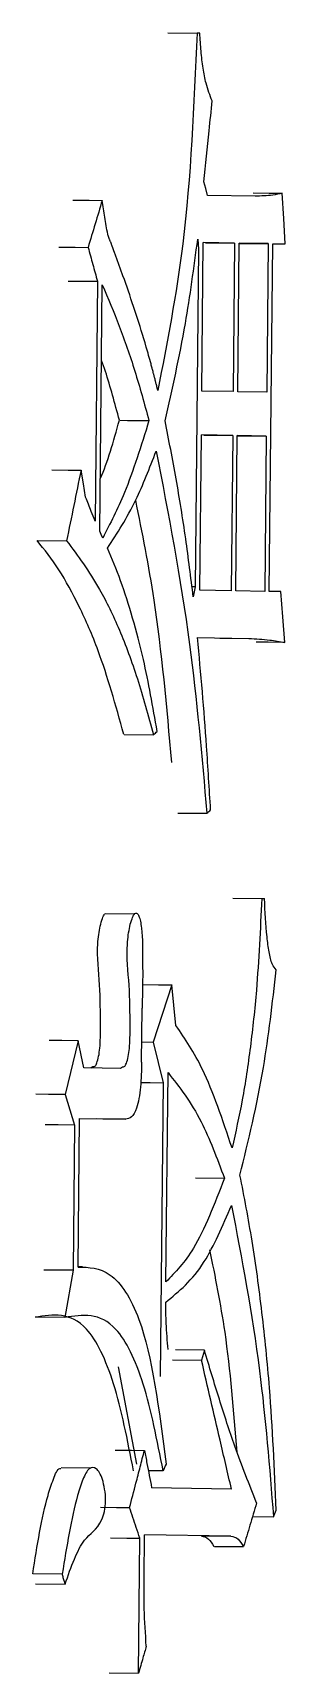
# Model space of a CAD drawing. Header units: millimetres. Extents: x 2344 to 4024, y 1094 to 2282.
# Drawn here: x 2998.975 to 2999.704, y 1258.252 to 1262.982 of the extents above; entities that cross this region are included whole.
import ezdxf

# ---------------------------------------------------------------- set-up
doc = ezdxf.new("R2010")
doc.units = ezdxf.units.MM

msp = doc.modelspace()

# ---------------------------------------------------------------- linework, layer by layer
at = {"color": 7, "linetype": 'Continuous', "lineweight": 25}
for p, q in [((2999.3656, 1262.9825), (2999.4495, 1262.9817)), ((2999.4575, 1262.9816), (2999.4495, 1262.9817)), ((2999.6173, 1262.5116), (2999.4797, 1262.5138)), ((2999.454, 1262.3585), (2999.4444, 1261.385)), ((2999.4634, 1261.9494), (2999.4676, 1262.3777)), ((2999.5581, 1262.3762), (2999.4676, 1262.3777)), ((2999.4744, 1262.377), (2999.5581, 1262.3762)), ((2999.5581, 1262.3762), (2999.5538, 1261.9479)), ((2999.567, 1261.9477), (2999.5713, 1262.376)), ((2999.655, 1262.3746), (2999.5713, 1262.376)), ((2999.5716, 1262.3754), (2999.655, 1262.3746)), ((2999.655, 1262.3746), (2999.6508, 1261.9463)), ((2999.658, 1261.3717), (2999.668, 1262.3744)), ((2999.668, 1262.3744), (2999.7042, 1262.3738)), ((2999.668, 1262.3741), (2999.7042, 1262.3738)), ((2999.1621, 1262.2659), (2999.1553, 1261.5747)), ((2999.169, 1261.5453), (2999.176, 1262.2559)), ((2999.5538, 1261.9479), (2999.4634, 1261.9494)), ((2999.6508, 1261.9463), (2999.567, 1261.9477)), ((2999.4577, 1261.375), (2999.4621, 1261.8228)), ((2999.5526, 1261.8213), (2999.4621, 1261.8228)), ((2999.4689, 1261.8221), (2999.5526, 1261.8213)), ((2999.5526, 1261.8213), (2999.5481, 1261.3735)), ((2999.5613, 1261.3733), (2999.5658, 1261.8211)), ((2999.6495, 1261.8197), (2999.5658, 1261.8211)), ((2999.5661, 1261.8205), (2999.6495, 1261.8197)), ((2999.6495, 1261.8197), (2999.6451, 1261.3719)), ((2998.9883, 1261.5184), (2999.0729, 1261.5176)), ((2999.4444, 1261.385), (2999.4349, 1261.3851)), ((2999.5481, 1261.3735), (2999.4577, 1261.375)), ((2999.6451, 1261.3719), (2999.5613, 1261.3733)), ((2999.6917, 1261.3711), (2999.658, 1261.3717)), ((2999.451, 1261.2388), (2999.5994, 1261.2363)), ((2999.5158, 1261.2371), (2999.5994, 1261.2363)), ((2999.2395, 1260.9593), (2999.3236, 1260.9586)), ((2999.3942, 1260.7328), (2999.478, 1260.7321)), ((2999.5529, 1260.4868), (2999.6363, 1260.486)), ((2999.6363, 1260.486), (2999.6441, 1260.4859)), ((2999.2693, 1260.4414), (2999.1846, 1260.4421)), ((2999.3763, 1260.2372), (2999.323, 1260.0725)), ((2999.3887, 1260.1201), (2999.3763, 1260.2372)), ((2999.2896, 1260.0147), (2999.2911, 1260.1704)), ((2999.1066, 1260.0761), (2999.0684, 1259.9209)), ((2999.1228, 1259.9979), (2999.1066, 1260.0761)), ((2999.2902, 1260.0728), (2999.323, 1260.0725)), ((2999.323, 1260.0725), (2999.3518, 1259.9552)), ((2999.2288, 1259.9962), (2999.1228, 1259.9979)), ((2999.3597, 1259.3807), (2999.3657, 1259.9841)), ((2999.3518, 1259.9552), (2999.3434, 1259.1083)), ((2999.0684, 1259.9209), (2999.0958, 1259.8328)), ((2999.1058, 1259.4237), (2999.1101, 1259.8521)), ((2999.1101, 1259.8521), (2999.2439, 1259.8499)), ((2999.2439, 1259.8499), (2999.1597, 1259.8507)), ((2999.0958, 1259.8328), (2999.0916, 1259.4142)), ((2999.445, 1259.6804), (2999.5286, 1259.6797)), ((2999.0916, 1259.4142), (2999.0677, 1259.2783)), ((2999.1191, 1259.4241), (2999.1058, 1259.4242)), ((2999.0676, 1259.2783), (2998.9825, 1259.279)), ((2999.4707, 1259.1841), (2999.3869, 1259.1848)), ((2999.4707, 1259.1841), (2999.4624, 1259.155)), ((2999.2221, 1259.1356), (2999.2743, 1258.8556)), ((2999.3786, 1259.1558), (2999.4624, 1259.155)), ((2999.1412, 1258.8437), (2999.0568, 1258.8445)), ((2999.5488, 1258.7835), (2999.3184, 1258.7874)), ((2999.6098, 1258.7042), (2999.6703, 1258.7036)), ((2999.6703, 1258.7036), (2999.6782, 1258.7229)), ((2999.2803, 1258.2525), (2999.2842, 1258.6419)), ((2999.2967, 1258.5248), (2999.298, 1258.6514)), ((2999.5474, 1258.6473), (2999.298, 1258.6514)), ((2999.4616, 1258.6481), (2999.5474, 1258.6473)), ((2999.0603, 1258.5384), (2998.9758, 1258.5391)), ((2998.9833, 1258.5098), (2999.0685, 1258.509)), ((2999.1962, 1258.2533), (2999.2803, 1258.2525))]:
    msp.add_line(p, q, dxfattribs=at)
at = {"color": 7, "linetype": 'Continuous', "lineweight": 25, "flags": 128}
for points in [[(2999.4797, 1262.5138), (2999.4745, 1262.5334), (2999.4694, 1262.553)], [(2999.0913, 1262.5001), (2999.1381, 1262.4997), (2999.1757, 1262.4994)], [(2999.612, 1262.5208), (2999.6575, 1262.5203), (2999.6953, 1262.52)], [(2999.7042, 1262.3738), (2999.6998, 1262.4469), (2999.6953, 1262.52)], [(2999.0505, 1262.3645), (2999.0975, 1262.3641), (2999.135, 1262.3637)], [(2999.4516, 1262.3878), (2999.4528, 1262.3731), (2999.454, 1262.3585)], [(2999.0777, 1262.2667), (2999.1246, 1262.2663), (2999.1621, 1262.2659)], [(2999.2265, 1261.8651), (2999.2484, 1261.8649), (2999.2716, 1261.8647), (2999.3107, 1261.8643)], [(2999.03, 1261.7222), (2999.077, 1261.7218), (2999.1145, 1261.7214)], [(2999.1278, 1261.6433), (2999.1212, 1261.6824), (2999.1145, 1261.7214)], [(2999.1772, 1261.5257), (2999.1731, 1261.5355), (2999.169, 1261.5453)], [(2999.4444, 1261.385), (2999.4415, 1261.3704), (2999.4387, 1261.3559)], [(2999.7031, 1261.2249), (2999.6974, 1261.298), (2999.6917, 1261.3711)], [(2999.7031, 1261.2249), (2999.6549, 1261.2253), (2999.6198, 1261.2256)], [(2999.2923, 1260.238), (2999.3387, 1260.2375), (2999.3763, 1260.2372)], [(2999.1066, 1260.0761), (2999.0589, 1260.0765), (2999.0222, 1260.0768)], [(2999.2868, 1259.9558), (2999.3142, 1259.9556), (2999.3518, 1259.9552)], [(2999.0684, 1259.9209), (2999.0207, 1259.9213), (2998.9839, 1259.9217)], [(2999.0958, 1259.8328), (2999.0481, 1259.8333), (2999.0113, 1259.8336)], [(2999.0916, 1259.4142), (2999.0439, 1259.4147), (2999.0071, 1259.415)], [(2999.2135, 1258.8956), (2999.26, 1258.8952), (2999.2976, 1258.8948)], [(2999.3599, 1258.8548), (2999.3578, 1258.85), (2999.3547, 1258.8428), (2999.3516, 1258.8355)], [(2999.3516, 1258.8355), (2999.3205, 1258.8358), (2999.309, 1258.8359)], [(2999.1706, 1258.7308), (2999.2172, 1258.7303), (2999.2548, 1258.73)], [(2999.2, 1258.6427), (2999.2466, 1258.6422), (2999.2842, 1258.6419)], [(2999.5003, 1258.6182), (2999.5196, 1258.618), (2999.5413, 1258.6178), (2999.5838, 1258.6174)]]:
    msp.add_lwpolyline(points, dxfattribs=at)
at = {"color": 7, "linetype": 'Continuous', "lineweight": 25}
for points, knots in [([(2999.4495, 1262.9817), (2999.4406, 1262.7735), (2999.4249, 1262.4052), (2999.3631, 1262.089), (2999.3362, 1261.9515)], [0, 0, 0, 0, 0.565204, 1, 1, 1, 1]), ([(2999.4931, 1262.7863), (2999.4868, 1262.8021), (2999.4764, 1262.8285), (2999.4666, 1262.8804), (2999.4607, 1262.9294), (2999.4586, 1262.9641), (2999.4575, 1262.9816)], [0, 0, 0, 0, 0.329696, 0.549534, 0.773574, 1, 1, 1, 1]), ([(2999.4694, 1262.553), (2999.4746, 1262.6019), (2999.4828, 1262.6794), (2999.4903, 1262.7575), (2999.4931, 1262.7863)], [0, 0, 0, 0, 0.632425, 1, 1, 1, 1]), ([(2999.1757, 1262.4994), (2999.1689, 1262.4768), (2999.1554, 1262.4315), (2999.1418, 1262.3863), (2999.135, 1262.3637)], [0, 0, 0, 0, 0.5000008, 1, 1, 1, 1]), ([(2999.1915, 1262.4017), (2999.1888, 1262.418), (2999.1836, 1262.4506), (2999.1783, 1262.4831), (2999.1757, 1262.4994)], [0, 0, 0, 0, 0.500003, 1, 1, 1, 1]), ([(2999.6953, 1262.52), (2999.6863, 1262.5179), (2999.6688, 1262.514), (2999.6428, 1262.512), (2999.6258, 1262.5117), (2999.6173, 1262.5116)], [0, 0, 0, 0, 0.3489976, 0.6744248, 1, 1, 1, 1]), ([(2999.3362, 1261.9515), (2999.3357, 1261.9537), (2999.3349, 1261.9569), (2999.3338, 1261.9611), (2999.3327, 1261.9654), (2999.3316, 1261.9697), (2999.3306, 1261.9739), (2999.3298, 1261.9771), (2999.3287, 1261.9814), (2999.3276, 1261.9856), (2999.3265, 1261.9899), (2999.3257, 1261.9931), (2999.3249, 1261.9962), (2999.3238, 1262.0005), (2999.3224, 1262.0057), (2999.3211, 1262.011), (2999.3191, 1262.0183), (2999.3133, 1262.0402), (2999.2983, 1262.0929), (2999.2813, 1262.1474), (2999.2589, 1262.2159), (2999.2455, 1262.2547), (2999.2337, 1262.2873), (2999.2318, 1262.2927), (2999.2292, 1262.3), (2999.2266, 1262.3072), (2999.2239, 1262.3144), (2999.222, 1262.3198), (2999.2193, 1262.3269), (2999.2167, 1262.3341), (2999.2141, 1262.3412), (2999.2121, 1262.3466), (2999.2104, 1262.351), (2999.2091, 1262.3546), (2999.2081, 1262.3573), (2999.2068, 1262.3608), (2999.2054, 1262.3644), (2999.2041, 1262.3679), (2999.2031, 1262.3706), (2999.2018, 1262.3742), (2999.2005, 1262.3777), (2999.1991, 1262.3813), (2999.1981, 1262.3839), (2999.1968, 1262.3875), (2999.1955, 1262.391), (2999.1941, 1262.3946), (2999.1929, 1262.3979), (2999.192, 1262.4003), (2999.1915, 1262.4017)], [0, 0, 0, 0, 0.012734, 0.019116, 0.025497, 0.038261, 0.044642, 0.051024, 0.057405, 0.070169, 0.07655, 0.082932, 0.089313, 0.095695, 0.108458, 0.121222, 0.127603, 0.15313, 0.255256, 0.459524, 0.510578, 0.714829, 0.727592, 0.740355, 0.753119, 0.778645, 0.791408, 0.804172, 0.816935, 0.842461, 0.855225, 0.867988, 0.880751, 0.887133, 0.893514, 0.899896, 0.912659, 0.919041, 0.925422, 0.931804, 0.944567, 0.950949, 0.95733, 0.963712, 0.976475, 0.982857, 0.989238, 1, 1, 1, 1]), ([(2999.135, 1262.3637), (2999.1395, 1262.3474), (2999.1486, 1262.3148), (2999.1576, 1262.2822), (2999.1621, 1262.2659)], [0, 0, 0, 0, 0.500001, 1, 1, 1, 1]), ([(2999.3571, 1261.8636), (2999.378, 1261.955), (2999.4154, 1262.1193), (2999.4405, 1262.3052), (2999.4516, 1262.3878)], [0, 0, 0, 0, 0.556328, 1, 1, 1, 1]), ([(2999.176, 1262.2559), (2999.1926, 1262.2169), (2999.2254, 1262.1393), (2999.2708, 1262.0093), (2999.2974, 1261.9128), (2999.3107, 1261.8643)], [0, 0, 0, 0, 0.335797, 0.666653, 1, 1, 1, 1]), ([(2999.2252, 1261.8651), (2999.2123, 1261.9139), (2999.1963, 1261.9747), (2999.1776, 1262.0276), (2999.1739, 1262.038)], [0, 0, 0, 0, 0.801995, 1, 1, 1, 1]), ([(2999.1705, 1261.6979), (2999.1705, 1261.6979), (2999.1915, 1261.7437), (2999.2084, 1261.8044), (2999.2252, 1261.8651)], [0, 0, 0, 0, 0.000975, 1, 1, 1, 1]), ([(2999.3107, 1261.8643), (2999.288, 1261.7915), (2999.2478, 1261.6625), (2999.1986, 1261.5672), (2999.1772, 1261.5257)], [0, 0, 0, 0, 0.563805, 1, 1, 1, 1]), ([(2999.4387, 1261.3559), (2999.4316, 1261.4121), (2999.417, 1261.5287), (2999.3898, 1261.6987), (2999.3681, 1261.8085), (2999.3571, 1261.8635)], [0, 0, 0, 0, 0.317568, 0.657783, 1, 1, 1, 1]), ([(2999.1908, 1261.4963), (2999.2189, 1261.5394), (2999.2693, 1261.6168), (2999.3125, 1261.7273), (2999.3317, 1261.7763)], [0, 0, 0, 0, 0.556523, 1, 1, 1, 1]), ([(2999.3317, 1261.7763), (2999.3669, 1261.5948), (2999.4303, 1261.2681), (2999.4633, 1260.897), (2999.478, 1260.7321)], [0, 0, 0, 0, 0.555351, 1, 1, 1, 1]), ([(2999.1145, 1261.7214), (2999.1076, 1261.6875), (2999.0937, 1261.6195), (2999.0798, 1261.5516), (2999.0729, 1261.5176)], [0, 0, 0, 0, 0.5, 1, 1, 1, 1]), ([(2999.1553, 1261.5747), (2999.1516, 1261.584), (2999.1451, 1261.6001), (2999.136, 1261.6229), (2999.1306, 1261.6365), (2999.1278, 1261.6433)], [0, 0, 0, 0, 0.405621, 0.70281, 1, 1, 1, 1]), ([(2999.3765, 1260.8786), (2999.3623, 1261.0389), (2999.3384, 1261.3077), (2999.2914, 1261.5409), (2999.2724, 1261.6351)], [0, 0, 0, 0, 0.5961323, 1, 1, 1, 1]), ([(2999.2381, 1260.9593), (2999.2146, 1261.0434), (2999.1761, 1261.1809), (2999.1101, 1261.3298), (2999.0514, 1261.4386), (2999.0089, 1261.4919), (2998.9877, 1261.5184)], [0, 0, 0, 0, 0.345685, 0.565873, 0.783961, 1, 1, 1, 1]), ([(2999.0729, 1261.5176), (2999.1053, 1261.4742), (2999.159, 1261.4023), (2999.2263, 1261.2633), (2999.2787, 1261.1231), (2999.3086, 1261.0136), (2999.3236, 1260.9585)], [0, 0, 0, 0, 0.334574, 0.553688, 0.775445, 1, 1, 1, 1]), ([(2999.3346, 1260.9681), (2999.3221, 1261.0389), (2999.3016, 1261.1549), (2999.2642, 1261.2962), (2999.2297, 1261.4045), (2999.2037, 1261.4658), (2999.1908, 1261.4962)], [0, 0, 0, 0, 0.345466, 0.566001, 0.784169, 1, 1, 1, 1]), ([(2999.4888, 1260.7416), (2999.485, 1260.8029), (2999.4781, 1260.9174), (2999.4651, 1261.083), (2999.4557, 1261.1869), (2999.451, 1261.2388)], [0, 0, 0, 0, 0.365327, 0.682454, 1, 1, 1, 1]), ([(2999.5994, 1261.2363), (2999.6094, 1261.2358), (2999.6295, 1261.2347), (2999.6641, 1261.2313), (2999.6885, 1261.2273), (2999.7031, 1261.2249)], [0, 0, 0, 0, 0.287779, 0.575565, 1, 1, 1, 1]), ([(2999.3236, 1260.9586), (2999.3254, 1260.9602), (2999.3291, 1260.9633), (2999.3328, 1260.9665), (2999.3346, 1260.9681)], [0, 0, 0, 0, 0.500657, 1, 1, 1, 1]), ([(2999.478, 1260.7321), (2999.4798, 1260.7337), (2999.4834, 1260.7368), (2999.487, 1260.74), (2999.4888, 1260.7416)], [0, 0, 0, 0, 0.500003, 1, 1, 1, 1]), ([(2999.6363, 1260.486), (2999.6321, 1260.3973), (2999.6254, 1260.2516), (2999.6044, 1260.0583), (2999.5815, 1259.9037), (2999.5609, 1259.8123), (2999.5506, 1259.7669)], [0, 0, 0, 0, 0.344241, 0.565371, 0.784215, 1, 1, 1, 1]), ([(2999.6782, 1260.2808), (2999.674, 1260.2852), (2999.6654, 1260.2943), (2999.657, 1260.3323), (2999.6488, 1260.3951), (2999.646, 1260.4484), (2999.6441, 1260.4859)], [0, 0, 0, 0, 0.175129, 0.358666, 0.54795, 1, 1, 1, 1]), ([(2999.1434, 1259.997), (2999.1452, 1259.9989), (2999.149, 1260.003), (2999.1551, 1260.0006), (2999.161, 1260.0133), (2999.1658, 1260.0305), (2999.1706, 1260.0664), (2999.171, 1260.1371), (2999.1699, 1260.2368), (2999.1585, 1260.3349), (2999.168, 1260.4011), (2999.1757, 1260.4279), (2999.1805, 1260.4397), (2999.1831, 1260.4418), (2999.1834, 1260.4419)], [0, 0, 0, 0, 0.034171, 0.073389, 0.106736, 0.15583, 0.204987, 0.325015, 0.55693, 0.788459, 0.894095, 0.950742, 0.996202, 1, 1, 1, 1]), ([(2999.2288, 1259.9962), (2999.2306, 1259.9981), (2999.2344, 1260.0022), (2999.2405, 1259.9998), (2999.2464, 1260.0125), (2999.2513, 1260.0298), (2999.256, 1260.0656), (2999.2564, 1260.1363), (2999.2554, 1260.2358), (2999.2439, 1260.3342), (2999.2534, 1260.3999), (2999.261, 1260.4276), (2999.2671, 1260.4402), (2999.2725, 1260.4451), (2999.2772, 1260.4434), (2999.282, 1260.4354), (2999.2863, 1260.4211), (2999.2927, 1260.3776), (2999.2922, 1260.3129), (2999.2928, 1260.2471), (2999.2915, 1260.2033), (2999.2912, 1260.1814), (2999.2911, 1260.1704)], [0, 0, 0, 0, 0.021255, 0.045634, 0.066381, 0.096882, 0.127416, 0.201896, 0.345722, 0.489304, 0.555122, 0.590298, 0.618631, 0.635436, 0.65237, 0.671401, 0.697046, 0.723328, 0.842965, 0.921389, 0.96072, 1, 1, 1, 1]), ([(2999.5735, 1259.6887), (2999.5981, 1259.7885), (2999.6424, 1259.9685), (2999.6672, 1260.1846), (2999.6782, 1260.2808)], [0, 0, 0, 0, 0.5546785, 1, 1, 1, 1]), ([(2999.5506, 1259.7669), (2999.5234, 1259.8481), (2999.4753, 1259.992), (2999.415, 1260.0812), (2999.3887, 1260.1201)], [0, 0, 0, 0, 0.564028, 1, 1, 1, 1]), ([(2999.2896, 1260.0147), (2999.289, 1259.9904), (2999.2879, 1259.9427), (2999.2773, 1259.8817), (2999.2604, 1259.8526), (2999.2494, 1259.8508), (2999.2439, 1259.8499)], [0, 0, 0, 0, 0.294355, 0.578425, 0.791193, 1, 1, 1, 1]), ([(2999.3657, 1259.9841), (2999.3988, 1259.9424), (2999.4585, 1259.8671), (2999.507, 1259.7374), (2999.5286, 1259.6797)], [0, 0, 0, 0, 0.5553053, 1, 1, 1, 1]), ([(2999.5286, 1259.6797), (2999.5, 1259.6053), (2999.4491, 1259.4734), (2999.3869, 1259.4088), (2999.3597, 1259.3807)], [0, 0, 0, 0, 0.563495, 1, 1, 1, 1]), ([(2999.6782, 1258.7229), (2999.673, 1258.8415), (2999.6643, 1259.0361), (2999.6381, 1259.2932), (2999.6102, 1259.5002), (2999.5857, 1259.6261), (2999.5735, 1259.6887)], [0, 0, 0, 0, 0.3439362, 0.5647409, 0.7835602, 1, 1, 1, 1]), ([(2999.3591, 1259.3222), (2999.3974, 1259.3533), (2999.4664, 1259.4093), (2999.5235, 1259.5423), (2999.549, 1259.6015)], [0, 0, 0, 0, 0.555142, 1, 1, 1, 1]), ([(2999.549, 1259.6015), (2999.5788, 1259.4467), (2999.6326, 1259.1677), (2999.6587, 1258.8466), (2999.6703, 1258.7036)], [0, 0, 0, 0, 0.554603, 1, 1, 1, 1]), ([(2999.5654, 1258.89), (2999.5557, 1259.0084), (2999.5387, 1259.2175), (2999.5025, 1259.3958), (2999.4868, 1259.4731)], [0, 0, 0, 0, 0.5663986, 1, 1, 1, 1]), ([(2999.1058, 1259.4237), (2999.1372, 1259.423), (2999.2003, 1259.4216), (2999.3081, 1259.2619), (2999.34, 1259.0114), (2999.3599, 1258.8548)], [0, 0, 0, 0, 0.271051, 0.544558, 1, 1, 1, 1]), ([(2999.3659, 1259.1858), (2999.3638, 1259.2108), (2999.3602, 1259.2554), (2999.3594, 1259.3018), (2999.3591, 1259.3222)], [0, 0, 0, 0, 0.558906, 1, 1, 1, 1]), ([(2999.266, 1258.8363), (2999.2488, 1258.9248), (2999.2154, 1259.0974), (2999.1173, 1259.2995), (2999.0334, 1259.2868), (2998.9825, 1259.279)], [0, 0, 0, 0, 0.292268, 0.570102, 1, 1, 1, 1]), ([(2999.3516, 1258.8355), (2999.3344, 1258.924), (2999.3009, 1259.0966), (2999.2026, 1259.2987), (2999.1187, 1259.286), (2999.0677, 1259.2783)], [0, 0, 0, 0, 0.292119, 0.569949, 1, 1, 1, 1]), ([(2999.6216, 1258.7434), (2999.6003, 1258.7968), (2999.5631, 1258.8904), (2999.5136, 1259.0413), (2999.485, 1259.1364), (2999.4707, 1259.1841)], [0, 0, 0, 0, 0.399279, 0.699294, 1, 1, 1, 1]), ([(2999.5488, 1258.7835), (2999.5379, 1258.8305), (2999.5182, 1258.9159), (2999.4893, 1259.0397), (2999.4714, 1259.1165), (2999.4624, 1259.155)], [0, 0, 0, 0, 0.37909, 0.689545, 1, 1, 1, 1]), ([(2999.2548, 1258.73), (2999.2609, 1258.7534), (2999.2711, 1258.7926), (2999.2854, 1258.8475), (2999.2936, 1258.879), (2999.2976, 1258.8948)], [0, 0, 0, 0, 0.4259906, 0.7129953, 1, 1, 1, 1]), ([(2999.2976, 1258.8948), (2999.3001, 1258.8822), (2999.3048, 1258.858), (2999.3117, 1258.8222), (2999.3162, 1258.799), (2999.3184, 1258.7874)], [0, 0, 0, 0, 0.351678, 0.675839, 1, 1, 1, 1]), ([(2999.0685, 1258.509), (2999.086, 1258.5591), (2999.1171, 1258.6478), (2999.1637, 1258.6649), (2999.1827, 1258.7171), (2999.1867, 1258.7507), (2999.1832, 1258.7845), (2999.1767, 1258.8115), (2999.1683, 1258.8318), (2999.1556, 1258.8463), (2999.1378, 1258.8478), (2999.1192, 1258.8127), (2999.0891, 1258.7187), (2999.0731, 1258.6184), (2999.0603, 1258.5384)], [0, 0, 0, 0, 0.206868, 0.36599, 0.398263, 0.429777, 0.462673, 0.497292, 0.528823, 0.558939, 0.620363, 0.68271, 0.747056, 1, 1, 1, 1]), ([(2998.9752, 1258.5392), (2998.9879, 1258.6202), (2999.0038, 1258.7218), (2999.034, 1258.8115), (2999.0472, 1258.8434), (2999.055, 1258.8427), (2999.0559, 1258.8426)], [0, 0, 0, 0, 0.652367, 0.81826, 0.978942, 1, 1, 1, 1]), ([(2999.2842, 1258.6419), (2999.2808, 1258.652), (2999.2742, 1258.6718), (2999.2645, 1258.7012), (2999.258, 1258.7204), (2999.2548, 1258.73)], [0, 0, 0, 0, 0.3456397, 0.6728198, 1, 1, 1, 1]), ([(2999.6216, 1258.7434), (2999.6184, 1258.7327), (2999.6119, 1258.7112), (2999.5994, 1258.6692), (2999.59, 1258.638), (2999.5838, 1258.6174)], [0, 0, 0, 0, 0.255423, 0.510845, 1, 1, 1, 1]), ([(2999.4616, 1258.6481), (2999.4687, 1258.6468), (2999.4815, 1258.6445), (2999.4929, 1258.6263), (2999.4979, 1258.6182)], [0, 0, 0, 0, 0.556984, 1, 1, 1, 1]), ([(2999.5474, 1258.6473), (2999.5545, 1258.646), (2999.5674, 1258.6437), (2999.5788, 1258.6255), (2999.5838, 1258.6174)], [0, 0, 0, 0, 0.557026, 1, 1, 1, 1]), ([(2999.0685, 1258.5091), (2999.0678, 1258.5115), (2999.0661, 1258.5177), (2999.0634, 1258.5274), (2999.0613, 1258.5347), (2999.0603, 1258.5384)], [0, 0, 0, 0, 0.253685, 0.627428, 1, 1, 1, 1]), ([(2999.303, 1258.33), (2999.3006, 1258.3658), (2999.2964, 1258.4299), (2999.2966, 1258.4958), (2999.2967, 1258.5248)], [0, 0, 0, 0, 0.55878, 1, 1, 1, 1]), ([(2999.303, 1258.33), (2999.2997, 1258.3189), (2999.2943, 1258.3004), (2999.2868, 1258.2746), (2999.2825, 1258.2598), (2999.2803, 1258.2525)], [0, 0, 0, 0, 0.429634, 0.714817, 1, 1, 1, 1])]:
    msp.add_open_spline(points, degree=3, knots=knots, dxfattribs=at)

doc.saveas('drawing.dxf')
